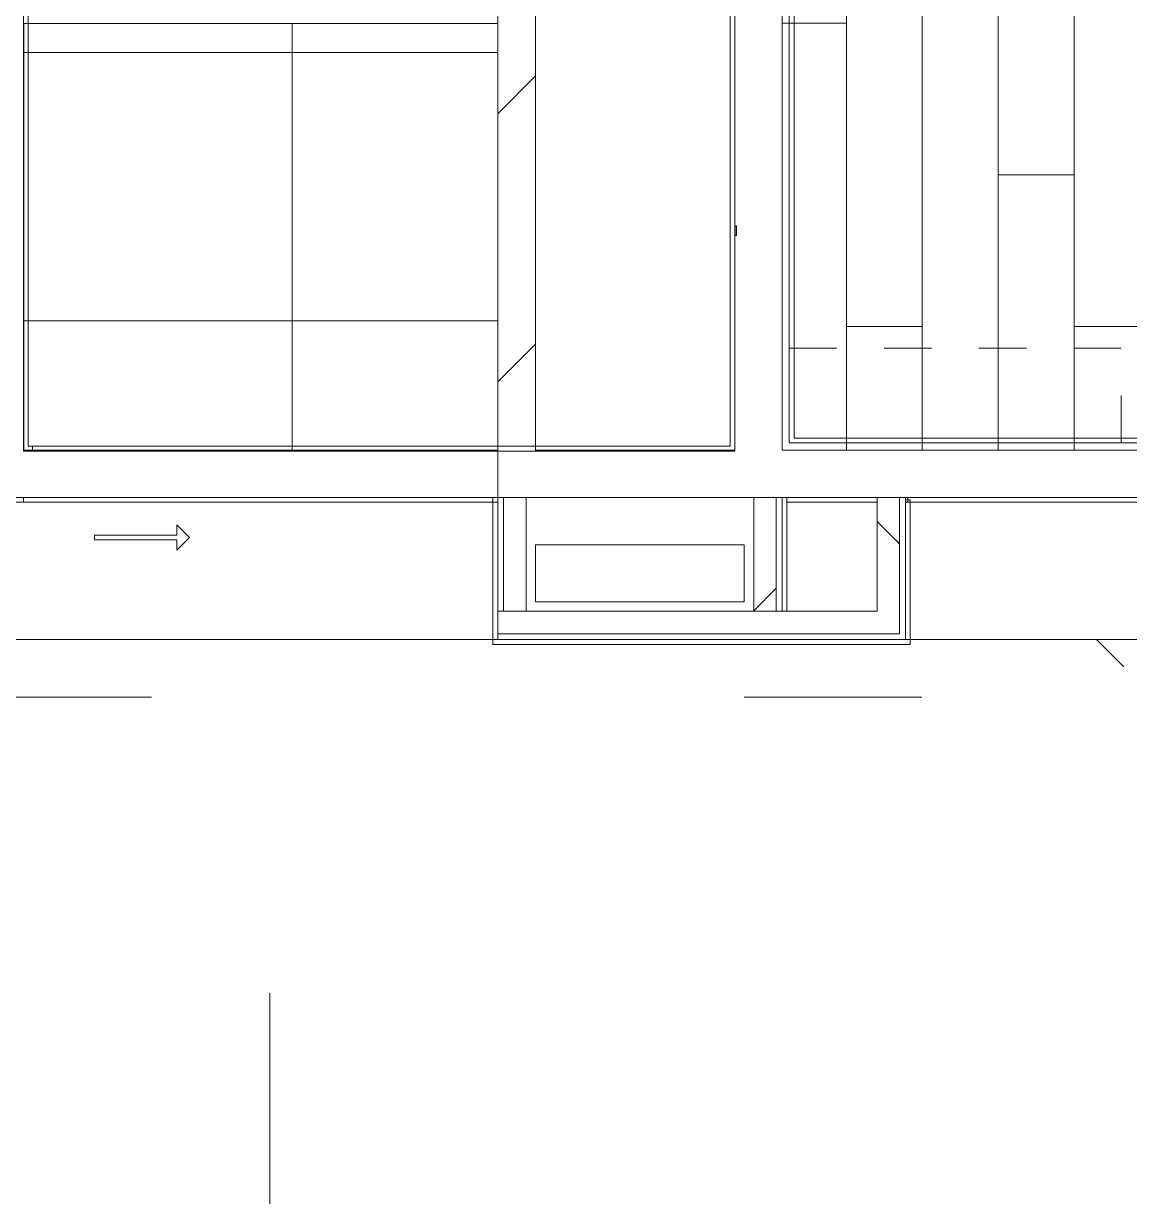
# Model space of a CAD drawing. Header units: metres. Extents: x 3856 to 4207, y -1118 to -691.
# Drawn here: x 3991.357 to 3993.689, y -982.302 to -979.827 of the extents above; entities that cross this region are included whole.
import ezdxf

# ---------------------------------------------------------------- set-up
doc = ezdxf.new("R2010")
doc.units = ezdxf.units.M
doc.linetypes.add('Dash', pattern=[0.00635, 0.003175, -0.003175])
for name, color, linetype, lineweight in [('Ceilings', 7, 'Continuous', 9), ('Common Edges', 7, 'Continuous', 9), ('Cut Pattern', 7, 'Continuous', 18), ('Detail Items', 7, 'Continuous', 9), ('Floors', 7, 'Continuous', 9), ('Frame_Mullion', 7, 'Continuous', 9), ('Plumbing Fixtures', 7, 'Continuous', 9), ('Surface Pattern', 7, 'Continuous', 9), ('Walls', 7, 'Continuous', 9)]:
    doc.layers.add(name, color=color, linetype=linetype, lineweight=lineweight)
doc.layers.add('Cour_Roja_Punteada_1', color=1, linetype='Dash', lineweight=9, true_color=0xff0000)
doc.layers.add('ROA-E00-URB-A101-MASTER_PLAN cambio estaciomientos_dwg', color=7, linetype='Continuous', lineweight=9, true_color=0x767676)

# ---------------------------------------------------------------- blocks, each defined once
blk = doc.blocks.new('PM4045551-Ducha-monocontrol-Palma-Pro - Ducha monocontrol Palma Pro-10363258-IMPLANTACIÓN - KIT COMERCIAL')
at = {"layer": 'Plumbing Fixtures', "color": 253, "true_color": 0xaaaaaa}
for p, q in [((0.1147, 0.0086), (0.1147, 0.0055)), ((0.1147, 0.0086), (0.125, 0.0086)), ((0.125, 0.0055), (0.1147, 0.0055)), ((0.125, 0.0086), (0.1353, 0.0086)), ((0.1353, 0.0055), (0.125, 0.0055)), ((0.1353, 0.0055), (0.1353, 0.0086))]:
    blk.add_line(p, q, dxfattribs=at)
at = {"layer": 'Plumbing Fixtures', "color": 253, "true_color": 0xaaaaaa, "flags": 128}
for points in [[(0.1139, 0.0051), (0.1139, 0.0051), (0.1139, 0.0051), (0.1139, 0.0052), (0.114, 0.0052), (0.114, 0.0052), (0.114, 0.0052), (0.1141, 0.0053), (0.1141, 0.0053), (0.1141, 0.0053), (0.1142, 0.0053), (0.1142, 0.0054), (0.1142, 0.0054), (0.1143, 0.0054), (0.1143, 0.0054), (0.1143, 0.0054), (0.1144, 0.0054), (0.1144, 0.0055), (0.1144, 0.0055), (0.1145, 0.0055), (0.1145, 0.0055), (0.1146, 0.0055), (0.1146, 0.0055), (0.1146, 0.0055), (0.1147, 0.0055)], [(0.1147, 0.0055), (0.1147, 0.0055), (0.1148, 0.0055), (0.1148, 0.0055), (0.1149, 0.0055), (0.115, 0.0055), (0.1151, 0.0055), (0.1152, 0.0055), (0.1154, 0.0055), (0.1155, 0.0055), (0.1157, 0.0055), (0.1159, 0.0055), (0.1161, 0.0055), (0.1163, 0.0055), (0.1165, 0.0055), (0.1167, 0.0055), (0.117, 0.0055), (0.1173, 0.0055), (0.1175, 0.0055), (0.1178, 0.0055), (0.1181, 0.0055), (0.1184, 0.0055), (0.1188, 0.0055), (0.1191, 0.0055), (0.1194, 0.0055), (0.1198, 0.0055), (0.1201, 0.0055), (0.1205, 0.0055), (0.1209, 0.0055), (0.1213, 0.0055), (0.1217, 0.0055), (0.122, 0.0055), (0.1224, 0.0055), (0.1228, 0.0055), (0.1232, 0.0055), (0.1237, 0.0055), (0.1241, 0.0055), (0.1245, 0.0055), (0.1249, 0.0055), (0.125, 0.0055)], [(0.125, 0.0055), (0.1246, 0.0055), (0.1242, 0.0055), (0.1238, 0.0055), (0.1234, 0.0055), (0.123, 0.0055), (0.1226, 0.0055), (0.1222, 0.0055), (0.1218, 0.0055), (0.1214, 0.0055), (0.121, 0.0055), (0.1206, 0.0055), (0.1202, 0.0055), (0.1199, 0.0055), (0.1195, 0.0055), (0.1192, 0.0055), (0.1188, 0.0055), (0.1185, 0.0055), (0.1182, 0.0055), (0.1179, 0.0055), (0.1176, 0.0055), (0.1173, 0.0055), (0.1171, 0.0055), (0.1168, 0.0055), (0.1166, 0.0055), (0.1163, 0.0055), (0.1161, 0.0055), (0.1159, 0.0055), (0.1157, 0.0055), (0.1156, 0.0055), (0.1154, 0.0055), (0.1153, 0.0055), (0.1151, 0.0055), (0.115, 0.0055), (0.1149, 0.0055), (0.1148, 0.0055), (0.1148, 0.0055), (0.1147, 0.0055), (0.1147, 0.0055)], [(0.1353, 0.0055), (0.1353, 0.0055), (0.1352, 0.0055), (0.1352, 0.0055), (0.1351, 0.0055), (0.135, 0.0055), (0.1349, 0.0055), (0.1348, 0.0055), (0.1346, 0.0055), (0.1345, 0.0055), (0.1343, 0.0055), (0.1341, 0.0055), (0.1339, 0.0055), (0.1337, 0.0055), (0.1335, 0.0055), (0.1333, 0.0055), (0.133, 0.0055), (0.1327, 0.0055), (0.1325, 0.0055), (0.1322, 0.0055), (0.1319, 0.0055), (0.1316, 0.0055), (0.1312, 0.0055), (0.1309, 0.0055), (0.1306, 0.0055), (0.1302, 0.0055), (0.1299, 0.0055), (0.1295, 0.0055), (0.1291, 0.0055), (0.1287, 0.0055), (0.1283, 0.0055), (0.128, 0.0055), (0.1276, 0.0055), (0.1272, 0.0055), (0.1268, 0.0055), (0.1263, 0.0055), (0.1259, 0.0055), (0.1255, 0.0055), (0.1251, 0.0055), (0.125, 0.0055)], [(0.125, 0.0055), (0.1254, 0.0055), (0.1258, 0.0055), (0.1262, 0.0055), (0.1266, 0.0055), (0.127, 0.0055), (0.1274, 0.0055), (0.1278, 0.0055), (0.1282, 0.0055), (0.1286, 0.0055), (0.129, 0.0055), (0.1294, 0.0055), (0.1298, 0.0055), (0.1301, 0.0055), (0.1305, 0.0055), (0.1308, 0.0055), (0.1312, 0.0055), (0.1315, 0.0055), (0.1318, 0.0055), (0.1321, 0.0055), (0.1324, 0.0055), (0.1327, 0.0055), (0.1329, 0.0055), (0.1332, 0.0055), (0.1334, 0.0055), (0.1337, 0.0055), (0.1339, 0.0055), (0.1341, 0.0055), (0.1343, 0.0055), (0.1344, 0.0055), (0.1346, 0.0055), (0.1347, 0.0055), (0.1349, 0.0055), (0.135, 0.0055), (0.1351, 0.0055), (0.1352, 0.0055), (0.1352, 0.0055), (0.1353, 0.0055), (0.1353, 0.0055)], [(0.1353, 0.0055), (0.1353, 0.0055), (0.1354, 0.0055), (0.1354, 0.0055), (0.1355, 0.0055), (0.1355, 0.0055), (0.1355, 0.0055), (0.1356, 0.0055), (0.1356, 0.0054), (0.1357, 0.0054), (0.1357, 0.0054), (0.1357, 0.0054), (0.1358, 0.0054), (0.1358, 0.0054), (0.1358, 0.0053), (0.1359, 0.0053), (0.1359, 0.0053), (0.1359, 0.0053), (0.136, 0.0053), (0.136, 0.0052), (0.136, 0.0052), (0.136, 0.0052), (0.1361, 0.0051), (0.1361, 0.0051), (0.1361, 0.0051), (0.1361, 0.005)]]:
    blk.add_lwpolyline(points, dxfattribs=at)
blk = doc.blocks.new('EDIFICIO TIPO A_rvt-4-IMPLANTACIÓN - KIT COMERCIAL')
at = {"layer": 'Cut Pattern', "lineweight": 9, "true_color": 0x414141}
h = blk.add_hatch(dxfattribs=at)
h.set_pattern_fill('FP_94', color=250, style=0, pattern_type=2)
h.set_pattern_definition([(45, (0, 0), (-0.282842712, 0.282842712), [])])
h.paths.add_polyline_path([(3992.4368, -980.7294), (3992.4368, -978.5273), (3992.3568, -978.5373), (3992.3568, -980.7294)])
at = {"layer": 'Cut Pattern', "lineweight": 9}
h = blk.add_hatch(dxfattribs=at)
h.set_pattern_fill('FP_81', color=256, style=0, pattern_type=2)
h.set_pattern_definition([(45, (0, 0), (-2.1213203, 2.1213203), []), (135, (0, 0), (-2.1213203, -2.1213203), [])])
h.paths.add_polyline_path([(3993.2043, -980.8273), (3993.1568, -980.8273), (3993.1568, -981.0673), (3993.2043, -981.0673)])
at = {"layer": 'Surface Pattern', "true_color": 0x808080}
h = blk.add_hatch(dxfattribs=at)
h.set_pattern_fill('FP_83', color=8, style=0, pattern_type=2)
h.set_pattern_definition([(90, (1951.012, -2999.667), (-0.16, 1e-17), []), (180, (1951.012, -2999.667), (-0.32, -0.32), [0.16, -1.12]), (180, (1950.852, -2999.027), (-0.32, -0.32), [0.16, -1.12])])
h.paths.add_polyline_path([(3990.6568, -980.7273), (3990.6568, -978.5398), (3990.6318, -978.5398), (3990.6318, -978.5248), (3990.6568, -978.5248), (3990.6568, -978.4273), (3991.2568, -978.4273), (3991.2568, -977.6373), (3990.5068, -977.6373), (3990.5068, -977.5973), (3991.2568, -977.5973), (3991.2568, -977.5273), (3987.7568, -977.5273), (3987.7568, -980.7273)])
h.paths.add_polyline_path([(3995.4568, -980.7273), (3996.3068, -980.7273), (3996.3068, -977.5273), (3992.4568, -977.5273), (3992.4568, -977.5473), (3993.3068, -977.5473), (3993.3068, -977.5873), (3992.4568, -977.5873), (3992.4568, -978.4273), (3992.9568, -978.4273), (3992.9568, -980.7273), (3994.6318, -980.7273)])
h.paths.add_polyline_path([(3996.0626, -980.5597), (3995.7862, -980.5597), (3995.7862, -980.1597), (3996.1862, -980.1597), (3996.1862, -980.5597)])
h.paths.add_polyline_path([(3994.6173, -980.0597), (3994.2862, -980.0597), (3994.2862, -978.4597), (3996.1862, -978.4597), (3996.1862, -980.0597), (3995.3344, -980.0597)])
h.paths.add_polyline_path([(3991.9504, -978.4273), (3992.3568, -978.4273), (3992.3568, -974.6273), (3992.4568, -974.6273), (3992.4568, -974.9273), (3993.7318, -974.9273), (3993.7318, -973.6873), (3992.7818, -973.6873), (3992.7818, -973.6473), (3993.7318, -973.6423), (3993.7318, -973.6273), (3991.2568, -973.6273), (3991.2568, -973.5123), (3991.1218, -973.5123), (3991.1218, -971.7123), (3991.2568, -971.7123), (3991.2484, -969.2273), (3987.7568, -969.2273), (3987.7568, -977.4273), (3991.2568, -977.4273), (3991.2568, -976.2273), (3991.3568, -976.2273), (3991.3668, -978.4273)])
h.paths.add_polyline_path([(3995.7862, -978.3597), (3995.7862, -977.9597), (3996.1862, -977.9597), (3996.1862, -978.3597), (3995.9507, -978.3597)])
h.paths.add_polyline_path([(3994.1576, -977.4273), (3994.1576, -975.0273), (3993.0568, -975.0273), (3993.0568, -975.1253), (3994.1568, -975.1253), (3994.1568, -975.1403), (3993.0568, -975.1403), (3993.0568, -977.4273), (3993.2838, -977.4273)])
h.paths.add_polyline_path([(3993.0718, -975.4047), (3993.0718, -975.396), (3993.2838, -975.4047)])
h.paths.add_polyline_path([(3990.0068, -973.9273), (3988.4068, -973.9273), (3988.4068, -973.2273), (3990.0068, -973.2273), (3990.0068, -973.4057)])
h.paths.add_polyline_path([(3987.8434, -971.6181), (3987.8434, -969.3034), (3989.3434, -969.3034), (3989.3434, -970.1034), (3988.6434, -970.1034), (3988.6434, -971.6181), (3988.4068, -971.6181)])
h.paths.add_polyline_path([(3989.2881, -971.1273), (3989.2881, -970.6273), (3989.8881, -970.6273), (3989.8881, -971.1273), (3989.3434, -971.1273)])
at = {"layer": 'Surface Pattern', "true_color": 0xdcf1d6}
h = blk.add_hatch(dxfattribs=at)
h.set_pattern_fill('FP_101', color=254, style=0, pattern_type=2)
h.set_pattern_definition([(45, (0, 0), (-1.76776695, 0), [0.9375, -3.75]), (45, (1.25, 1.25), (-1.76776695, 0), [0.9375, -3.75]), (45, (2.5, -0.375), (-1.76776695, 0), [0.3125, -2.5]), (90, (2.5, 0.625), (-0.625, 0.625), [0.625, -2.5]), (315, (2.5, 1.25), (0, 3.5355339), [0.625, -3.75]), (0, (1.25, 1.25), (2.5, 2.5), [0.375, -1.25]), (0, (-1.875, 2.5), (2.5, 2.5), [0.375, -2.5])])
h.paths.add_polyline_path([(3986.6003, -982.5773), (3996.3068, -982.5773), (3996.3068, -981.2773), (3995.5559, -981.2773), (3995.5559, -981.1273), (3987.3568, -981.1273), (3987.3568, -974.1273), (3987.2068, -974.1273), (3987.2068, -971.7273), (3987.3568, -971.7273), (3987.3568, -971.2273), (3985.3068, -971.2273), (3985.3068, -982.5773), (3985.439, -982.5773)])
h.paths.add_polyline_path([(4004.2584, -982.5773), (4007.4068, -982.5773), (4007.4068, -979.6854), (4006.9947, -979.4231), (4007.4068, -979.2252), (4007.4068, -971.9854), (4006.9947, -971.7231), (4007.4068, -971.5252), (4007.4068, -971.1273), (4005.3568, -971.1273), (4005.3568, -971.7273), (4005.5068, -971.7273), (4005.5068, -974.1273), (4005.3568, -974.1273), (4005.3568, -981.1273), (3997.1559, -981.1273), (3997.1559, -981.2773), (3996.4068, -981.2773), (3996.4068, -982.5773), (4003.6584, -982.5773)])
at = {"layer": 'Surface Pattern', "true_color": 0x808080}
h = blk.add_hatch(dxfattribs=at)
h.set_pattern_fill('FP_96', color=8, style=0, pattern_type=2)
h.set_pattern_definition([(0, (3991.923, -3007.867), (0, 0.566), []), (90, (3991.923, -3007.867), (-0.566, 3e-17), [])])
h.paths.add_polyline_path([(3991.9504, -980.7273), (3992.3568, -980.7273), (3992.3568, -979.8273), (3991.3568, -979.8273), (3991.3568, -980.7273), (3991.3718, -980.7273)])
at = {"layer": 'Ceilings'}
for p, q in [((3992.8568, -980.7273), (3992.8568, -978.5273)), ((3992.4367, -980.7273), (3992.8568, -980.7273))]:
    blk.add_line(p, q, dxfattribs=at)
at = {"layer": 'Common Edges'}
for p, q in [((3992.3693, -980.8273), (3992.3693, -981.0673)), ((3993.2043, -980.8273), (3993.2043, -981.0673)), ((3993.2043, -981.0673), (3993.2043, -981.1148)), ((3992.3568, -981.1148), (3993.2043, -981.1148))]:
    blk.add_line(p, q, dxfattribs=at)
at = {"layer": 'Cour_Roja_Punteada_1'}
for p, q in [((3992.9718, -980.5123), (3992.9718, -980.7123)), ((3993.6718, -980.5123), (3992.9718, -980.5123)), ((3993.6718, -980.7123), (3993.6718, -980.5123)), ((3992.9718, -980.7123), (3993.6718, -980.7123))]:
    blk.add_line(p, q, dxfattribs=at)
at = {"layer": 'Floors'}
for p, q in [((3992.9568, -978.4273), (3992.9568, -980.7273)), ((3991.3568, -979.8273), (3991.3568, -980.7273)), ((3992.3568, -979.8273), (3991.3568, -979.8273)), ((3992.9568, -980.7273), (3994.5818, -980.7273)), ((3992.3568, -981.1273), (3989.0551, -981.1273)), ((3995.5559, -981.1273), (3993.2168, -981.1273))]:
    blk.add_line(p, q, dxfattribs=at)
at = {"layer": 'Walls'}
for p, q in [((3992.9718, -980.7123), (3992.9718, -978.4123)), ((3992.9718, -978.4123), (3992.9718, -980.7123)), ((3992.9818, -980.7023), (3992.9818, -978.4123)), ((3992.9818, -978.4123), (3992.9818, -980.7023)), ((3992.9818, -980.7123), (3992.9718, -980.7123)), ((3992.9718, -980.7123), (3992.9818, -980.7123)), ((3996.2818, -980.7023), (3992.9818, -980.7023)), ((3992.9818, -980.7023), (3996.2818, -980.7023)), ((3996.2918, -980.7123), (3992.9818, -980.7123)), ((3992.9818, -980.7123), (3996.2918, -980.7123)), ((3991.3758, -980.7194), (3991.3758, -980.7294)), ((3991.3758, -980.7194), (3992.3568, -980.7194)), ((3991.3568, -980.8373), (3991.3568, -980.8273)), ((3991.3568, -980.8273), (3991.3568, -980.8373)), ((3991.3568, -980.8373), (3992.3468, -980.8373)), ((3992.3468, -980.8373), (3991.3568, -980.8373)), ((3992.3468, -980.8273), (3992.3468, -980.8373)), ((3992.3468, -980.8273), (3992.3468, -980.8373))]:
    blk.add_line(p, q, dxfattribs=at)
at = {"layer": 'Walls', "lineweight": 18}
for p, q in [((3992.9718, -980.7123), (3992.9718, -978.4123)), ((3992.9568, -978.4273), (3992.9568, -980.7273)), ((3991.3568, -978.5273), (3991.3568, -980.7194)), ((3991.3668, -980.7194), (3991.3668, -978.5273)), ((3992.3568, -978.5373), (3992.3568, -980.7294)), ((3992.4368, -980.7294), (3992.4368, -978.5373)), ((3992.8468, -978.5373), (3992.8468, -980.7194)), ((3992.8568, -980.7294), (3992.8568, -978.5273)), ((3996.2918, -980.7123), (3992.9718, -980.7123)), ((3991.3568, -980.7194), (3991.3568, -980.7294)), ((3992.3568, -980.7273), (3991.3568, -980.7273)), ((3991.3568, -980.7294), (3992.8468, -980.7294)), ((3992.8468, -980.7194), (3991.3668, -980.7194)), ((3992.3568, -980.8273), (3992.3568, -980.7273)), ((3992.3568, -980.7294), (3992.4368, -980.7294)), ((3992.8468, -980.7294), (3992.8568, -980.7294)), ((3992.9568, -980.7273), (3992.9718, -980.7273)), ((3992.9718, -980.7273), (3996.3068, -980.7273)), ((3991.3568, -980.8273), (3990.6568, -980.8273)), ((3990.6568, -980.8373), (3991.3568, -980.8373)), ((3991.3568, -980.8373), (3991.3568, -980.8273)), ((3992.3468, -980.8273), (3991.3568, -980.8273)), ((3991.3568, -980.8273), (3991.3568, -980.8373)), ((3991.3568, -980.8273), (3992.3568, -980.8273)), ((3991.3568, -980.8373), (3992.3468, -980.8373)), ((3992.3468, -980.8373), (3992.3468, -980.8273)), ((3992.3568, -980.8273), (3992.3468, -980.8273)), ((3992.3468, -980.8273), (3992.3468, -981.1273)), ((3992.4168, -980.8273), (3992.3568, -980.8273)), ((3992.3568, -980.8273), (3992.3568, -981.0673)), ((3992.3568, -981.1273), (3992.3568, -980.8273)), ((3992.4168, -981.0673), (3992.4168, -980.8273)), ((3993.2168, -980.8273), (3993.1568, -980.8273)), ((3993.1568, -980.8273), (3993.1568, -981.0673)), ((3993.2168, -981.0673), (3993.2168, -980.8273)), ((3993.2168, -980.8323), (3993.2168, -981.1273)), ((3993.2268, -980.8323), (3993.2168, -980.8323)), ((3993.7076, -980.8273), (3993.2218, -980.8273)), ((3993.2218, -980.8273), (3993.2218, -980.8373)), ((3993.2218, -980.8373), (3993.7076, -980.8373)), ((3993.2268, -981.1373), (3993.2268, -980.8323)), ((3993.1568, -981.0673), (3992.3568, -981.0673)), ((3992.3568, -981.0673), (3992.3568, -981.1273)), ((3992.3568, -981.0673), (3992.4168, -981.0673)), ((3993.2168, -981.1148), (3993.2168, -981.0673)), ((3992.3468, -981.1273), (3992.3468, -981.1373)), ((3992.3468, -981.1373), (3993.2168, -981.1373)), ((3992.3568, -981.1273), (3993.2168, -981.1273)), ((3993.2168, -981.1273), (3992.3568, -981.1273)), ((3993.2168, -981.1273), (3993.2168, -981.1148)), ((3993.2168, -981.1373), (3993.2268, -981.1373))]:
    blk.add_line(p, q, dxfattribs=at)
at = {"layer": 'Plumbing Fixtures', "lineweight": 9, "rotation": 269.999999999999}
blk.add_blockref('PM4045551-Ducha-monocontrol-Palma-Pro - Ducha monocontrol Palma Pro-10363258-IMPLANTACIÓN - KIT COMERCIAL', (3992.8518, -980.1394), dxfattribs=at)
blk = doc.blocks.new('ROA-E00-URB-A101-MASTER_PLAN cambio estaciomientos_dwg_COUR-VENTANA-DESLIZANTE_DOS_CUERPOS - 1_00 x 0_50 cm-V171-Master Plan - Etapa 1-7986547-IMPLANTACIÓN - KIT COMERCIAL')
at = {"layer": 'Detail Items', "flags": 128}
blk.add_lwpolyline([(0.1769, 0.0526), (0.1499, 0.0796), (0.1769, 0.1066), (0.1769, 0.0846), (0.35, 0.0846), (0.35, 0.0746), (0.1769, 0.0746)], close=True, dxfattribs=at)
at = {"layer": 'Frame_Mullion'}
blk.add_line((-0.5, 0.005), (-0.4809, 0.005), dxfattribs=at)
at = {"layer": 'Frame_Mullion', "flags": 128}
blk.add_lwpolyline([(0.5, -0.005), (0.5, 0.005), (0.481, 0.005)], dxfattribs=at)
blk = doc.blocks.new('ROA-E00-URB-A101-MASTER_PLAN cambio estaciomientos_dwg_PM4045551-Ducha-monocontrol-Palma-Pro - Ducha monocontrol Palma Pro-V199-Master Plan - Etapa 1-7986587-IMPLANTACIÓN - KIT COMERCIAL')
at = {"layer": 'Plumbing Fixtures', "flags": 128}
for points in [[(0.1139, 0.0051), (0.1139, 0.0051), (0.1139, 0.0051), (0.1139, 0.0052), (0.114, 0.0052), (0.114, 0.0052), (0.114, 0.0052), (0.1141, 0.0053), (0.1141, 0.0053), (0.1141, 0.0053), (0.1142, 0.0053), (0.1142, 0.0054), (0.1142, 0.0054), (0.1143, 0.0054), (0.1143, 0.0054), (0.1143, 0.0054), (0.1144, 0.0054), (0.1144, 0.0055), (0.1144, 0.0055), (0.1145, 0.0055), (0.1145, 0.0055), (0.1146, 0.0055), (0.1146, 0.0055), (0.1146, 0.0055), (0.1147, 0.0055)], [(0.1361, 0.005), (0.1361, 0.0051), (0.1361, 0.0051), (0.1361, 0.0051), (0.136, 0.0052), (0.136, 0.0052), (0.136, 0.0052), (0.136, 0.0053), (0.1359, 0.0053), (0.1359, 0.0053), (0.1359, 0.0053), (0.1358, 0.0053), (0.1358, 0.0054), (0.1358, 0.0054), (0.1357, 0.0054), (0.1357, 0.0054), (0.1357, 0.0054), (0.1356, 0.0054), (0.1356, 0.0055), (0.1355, 0.0055), (0.1355, 0.0055), (0.1355, 0.0055), (0.1354, 0.0055), (0.1354, 0.0055), (0.1353, 0.0055), (0.1353, 0.0055), (0.1353, 0.0086), (0.125, 0.0086), (0.1147, 0.0086), (0.1147, 0.0055)], [(0.1353, 0.0055), (0.1353, 0.0055), (0.1352, 0.0055), (0.1352, 0.0055), (0.1351, 0.0055), (0.135, 0.0055), (0.1349, 0.0055), (0.1348, 0.0055), (0.1346, 0.0055), (0.1345, 0.0055), (0.1343, 0.0055), (0.1341, 0.0055), (0.1339, 0.0055), (0.1337, 0.0055), (0.1335, 0.0055), (0.1333, 0.0055), (0.133, 0.0055), (0.1327, 0.0055), (0.1325, 0.0055), (0.1322, 0.0055), (0.1319, 0.0055), (0.1316, 0.0055), (0.1312, 0.0055), (0.1309, 0.0055), (0.1306, 0.0055), (0.1302, 0.0055), (0.1299, 0.0055), (0.1295, 0.0055), (0.1291, 0.0055), (0.1287, 0.0055), (0.1283, 0.0055), (0.128, 0.0055), (0.1276, 0.0055), (0.1272, 0.0055), (0.1268, 0.0055), (0.1263, 0.0055), (0.1259, 0.0055), (0.1255, 0.0055), (0.1251, 0.0055), (0.125, 0.0055), (0.1246, 0.0055), (0.1242, 0.0055), (0.1238, 0.0055), (0.1234, 0.0055), (0.123, 0.0055), (0.1226, 0.0055), (0.1222, 0.0055), (0.1218, 0.0055), (0.1214, 0.0055), (0.121, 0.0055), (0.1206, 0.0055), (0.1202, 0.0055), (0.1199, 0.0055), (0.1195, 0.0055), (0.1192, 0.0055), (0.1188, 0.0055), (0.1185, 0.0055), (0.1182, 0.0055), (0.1179, 0.0055), (0.1176, 0.0055), (0.1173, 0.0055), (0.1171, 0.0055), (0.1168, 0.0055), (0.1166, 0.0055), (0.1163, 0.0055), (0.1161, 0.0055), (0.1159, 0.0055), (0.1157, 0.0055), (0.1156, 0.0055), (0.1154, 0.0055), (0.1153, 0.0055), (0.1151, 0.0055), (0.115, 0.0055), (0.1149, 0.0055), (0.1148, 0.0055), (0.1148, 0.0055), (0.1147, 0.0055), (0.1147, 0.0055)], [(0.1147, 0.0055), (0.1147, 0.0055), (0.1148, 0.0055), (0.1148, 0.0055), (0.1149, 0.0055), (0.115, 0.0055), (0.1151, 0.0055), (0.1152, 0.0055), (0.1154, 0.0055), (0.1155, 0.0055), (0.1157, 0.0055), (0.1159, 0.0055), (0.1161, 0.0055), (0.1163, 0.0055), (0.1165, 0.0055), (0.1167, 0.0055), (0.117, 0.0055), (0.1173, 0.0055), (0.1175, 0.0055), (0.1178, 0.0055), (0.1181, 0.0055), (0.1184, 0.0055), (0.1188, 0.0055), (0.1191, 0.0055), (0.1194, 0.0055), (0.1198, 0.0055), (0.1201, 0.0055), (0.1205, 0.0055), (0.1209, 0.0055), (0.1213, 0.0055), (0.1217, 0.0055), (0.122, 0.0055), (0.1224, 0.0055), (0.1228, 0.0055), (0.1232, 0.0055), (0.1237, 0.0055), (0.1241, 0.0055), (0.1245, 0.0055), (0.1249, 0.0055), (0.125, 0.0055), (0.1147, 0.0055)], [(0.1353, 0.0055), (0.125, 0.0055), (0.1254, 0.0055), (0.1258, 0.0055), (0.1262, 0.0055), (0.1266, 0.0055), (0.127, 0.0055), (0.1274, 0.0055), (0.1278, 0.0055), (0.1282, 0.0055), (0.1286, 0.0055), (0.129, 0.0055), (0.1294, 0.0055), (0.1298, 0.0055), (0.1301, 0.0055), (0.1305, 0.0055), (0.1308, 0.0055), (0.1312, 0.0055), (0.1315, 0.0055), (0.1318, 0.0055), (0.1321, 0.0055), (0.1324, 0.0055), (0.1327, 0.0055), (0.1329, 0.0055), (0.1332, 0.0055), (0.1334, 0.0055), (0.1337, 0.0055), (0.1339, 0.0055), (0.1341, 0.0055), (0.1343, 0.0055), (0.1344, 0.0055), (0.1346, 0.0055), (0.1347, 0.0055), (0.1349, 0.0055), (0.135, 0.0055), (0.1351, 0.0055), (0.1352, 0.0055), (0.1352, 0.0055), (0.1353, 0.0055), (0.1353, 0.0055)]]:
    blk.add_lwpolyline(points, dxfattribs=at)
blk = doc.blocks.new('ROA-E00-URB-A101-MASTER_PLAN cambio estaciomientos_dwg_ROA-E01-ARQ-R23_rvt-4-Master Plan - Etapa 1-7986589-IMPLANTACIÓN - KIT COMERCIAL')
at = {"layer": 'Cut Pattern', "lineweight": 9}
h = blk.add_hatch(dxfattribs=at)
h.set_pattern_fill('FP_1448', color=256, style=0, pattern_type=2)
h.set_pattern_definition([(45, (-3099.551, 4900.019), (-1.06066017, 1.06066017), []), (135, (-3099.551, 4900.019), (-1.06066017, -1.06066017), [])])
h.paths.add_polyline_path([(981.0673, 3992.9443), (980.8273, 3992.9443), (980.8273, 3992.8968), (981.0673, 3992.8968)])
at = {"layer": 'Common Edges'}
blk.add_line((980.8273, 3992.9443), (981.0673, 3992.9443), dxfattribs=at)
at = {"layer": 'Walls'}
for p, q in [((980.8273, 3993.7068), (980.8273, 3993.2168)), ((980.8273, 3992.3468), (981.1273, 3992.3468))]:
    blk.add_line(p, q, dxfattribs=at)
at = {"layer": 'Walls', "flags": 128}
for points in [[(980.8373, 3993.2168), (980.8373, 3993.7076), (980.8273, 3993.7076)], [(980.8273, 3993.1568), (980.8273, 3992.9668), (980.8373, 3992.9668), (980.8373, 3993.1568)], [(981.0673, 3992.9668), (980.8273, 3992.9668), (980.8273, 3992.9568), (981.0673, 3992.9568)], [(981.0673, 3992.8968), (980.8273, 3992.8968), (980.8273, 3992.9568), (981.0673, 3992.9568)], [(980.7294, 3992.4368), (980.7294, 3992.8468), (980.7294, 3992.8568)]]:
    blk.add_lwpolyline(points, dxfattribs=at)
for points in [[(980.8373, 3991.3568), (980.8373, 3992.3468), (980.8373, 3991.3568), (980.8273, 3991.3568)], [(980.8373, 3992.3468), (980.8273, 3992.3468)], [(980.8373, 3990.6568), (980.8373, 3991.3568), (980.8273, 3991.3568), (980.8273, 3990.6568)]]:
    blk.add_lwpolyline(points, close=True, dxfattribs=at)
blk.add_blockref('ROA-E00-URB-A101-MASTER_PLAN cambio estaciomientos_dwg_PM4045551-Ducha-monocontrol-Palma-Pro - Ducha monocontrol Palma Pro-V199-Master Plan - Etapa 1-7986587-IMPLANTACIÓN - KIT COMERCIAL', (980.1394, 3992.8518))
at = {"rotation": 269.9999999999995}
blk.add_blockref('ROA-E00-URB-A101-MASTER_PLAN cambio estaciomientos_dwg_COUR-VENTANA-DESLIZANTE_DOS_CUERPOS - 1_00 x 0_50 cm-V171-Master Plan - Etapa 1-7986547-IMPLANTACIÓN - KIT COMERCIAL', (980.8323, 3991.8568), dxfattribs=at)
blk = doc.blocks.new('ROA-E00-URB-A101-MASTER_PLAN cambio estaciomientos_dwg_ROA-E01-EST-R23_rvt-4-Master Plan - Etapa 1-7986864-IMPLANTACIÓN - KIT COMERCIAL')
at = {"layer": 'Floors', "flags": 128}
blk.add_lwpolyline([(981.0473, 3992.4368), (980.9273, 3992.4368), (980.9273, 3992.8768), (981.0473, 3992.8768)], close=True, dxfattribs=at)
at = {"layer": 'Walls'}
for p, q in [((980.8273, 3993.2168), (980.8273, 3993.7068)), ((980.8273, 3992.4168), (980.8273, 3993.1568)), ((980.8273, 3991.2568), (980.8273, 3991.3568))]:
    blk.add_line(p, q, dxfattribs=at)
blk = doc.blocks.new('ROA-E00-URB-A101-MASTER_PLAN cambio estaciomientos_dwg-7942325-IMPLANTACIÓN - KIT COMERCIAL')
for name in ['ROA-E00-URB-A101-MASTER_PLAN cambio estaciomientos_dwg_ROA-E01-EST-R23_rvt-4-Master Plan - Etapa 1-7986864-IMPLANTACIÓN - KIT COMERCIAL', 'ROA-E00-URB-A101-MASTER_PLAN cambio estaciomientos_dwg_ROA-E01-ARQ-R23_rvt-4-Master Plan - Etapa 1-7986589-IMPLANTACIÓN - KIT COMERCIAL']:
    blk.add_blockref(name, (0, 0))

msp = doc.modelspace()

# ---------------------------------------------------------------- block references
at = {"lineweight": 5}
msp.add_blockref('EDIFICIO TIPO A_rvt-4-IMPLANTACIÓN - KIT COMERCIAL', (0, 0), dxfattribs=at)
at = {"layer": 'ROA-E00-URB-A101-MASTER_PLAN cambio estaciomientos_dwg', "color": 7, "rotation": 269.9999999999999}
msp.add_blockref('ROA-E00-URB-A101-MASTER_PLAN cambio estaciomientos_dwg-7942325-IMPLANTACIÓN - KIT COMERCIAL', (0, 0), dxfattribs=at)

doc.saveas('drawing.dxf')
